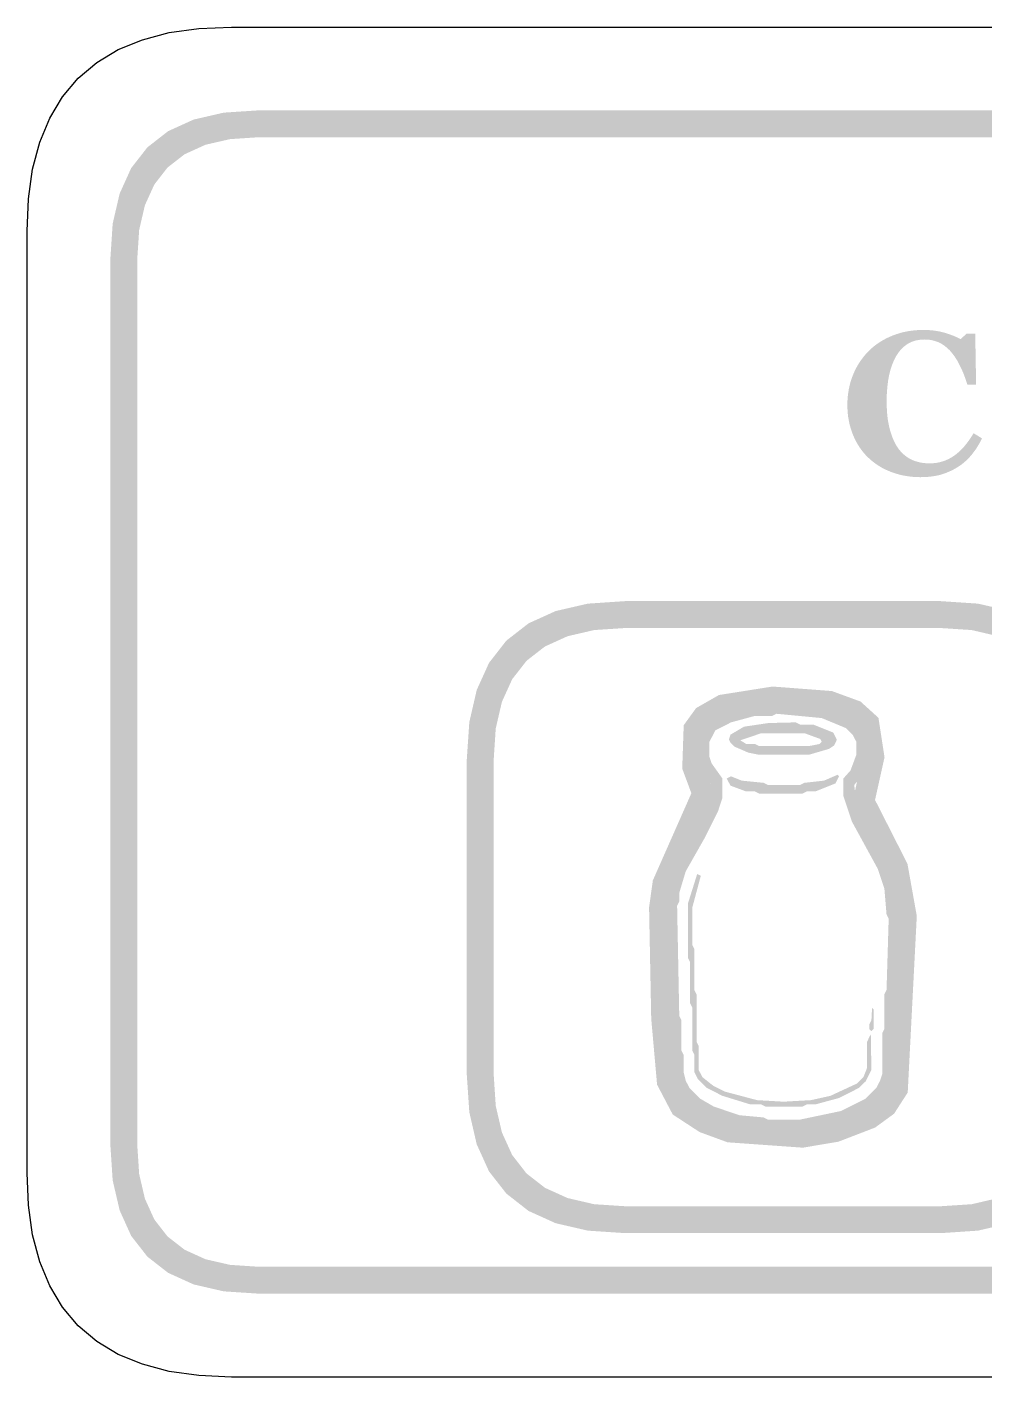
# Model space of a CAD drawing. Header units: millimetres. Extents: x 6 to 594, y 82 to 394.
# Drawn here: x 294.56 to 308.81, y 211.96 to 232.04 of the extents above; entities that cross this region are included whole.
import ezdxf

# ---------------------------------------------------------------- set-up
doc = ezdxf.new("R2010")
doc.units = ezdxf.units.MM
doc.layers.add('CUT', color=1, linetype='Continuous')
doc.layers.add('RASTER', color=7, linetype='Continuous')

msp = doc.modelspace()

# ---------------------------------------------------------------- hatches: boundary and pattern name
at = {"layer": 'RASTER'}
h = msp.add_hatch(color=7, dxfattribs=at)
h.paths.add_polyline_path([(295.8, 228.6), (295.834, 229.116), (295.938, 229.563), (296.109, 229.941), (296.35, 230.25), (296.659, 230.491), (297.038, 230.663), (297.484, 230.766), (298, 230.8), (355.2, 230.8), (355.716, 230.766), (356.163, 230.663), (356.541, 230.491), (356.85, 230.25), (357.091, 229.941), (357.263, 229.563), (357.366, 229.116), (357.4, 228.6), (357.4, 215.4), (357.366, 214.884), (357.263, 214.438), (357.091, 214.059), (356.85, 213.75), (356.541, 213.509), (356.163, 213.337), (355.716, 213.234), (355.2, 213.2), (298, 213.2), (297.484, 213.234), (297.038, 213.337), (296.659, 213.509), (296.35, 213.75), (296.109, 214.059), (295.938, 214.438), (295.834, 214.884), (295.8, 215.4)])
h.paths.add_polyline_path([(296.2, 228.6), (296.2, 215.4), (296.228, 214.978), (296.313, 214.613), (296.453, 214.303), (296.65, 214.05), (296.903, 213.853), (297.213, 213.712), (297.578, 213.628), (298, 213.6), (355.2, 213.6), (355.622, 213.628), (355.988, 213.712), (356.297, 213.853), (356.55, 214.05), (356.747, 214.303), (356.888, 214.613), (356.972, 214.978), (357, 215.4), (357, 228.6), (356.972, 229.022), (356.888, 229.388), (356.747, 229.697), (356.55, 229.95), (356.297, 230.147), (355.988, 230.288), (355.622, 230.372), (355.2, 230.4), (298, 230.4), (297.578, 230.372), (297.213, 230.288), (296.903, 230.147), (296.65, 229.95), (296.453, 229.697), (296.313, 229.388), (296.228, 229.022), (296.2, 228.6)])
msp.add_hatch(color=7, dxfattribs=at).paths.add_polyline_path([(307.846, 225.344), (307.789, 225.345), (307.733, 225.349), (307.678, 225.355), (307.624, 225.363), (307.571, 225.373), (307.519, 225.386), (307.468, 225.401), (307.418, 225.418), (307.369, 225.438), (307.321, 225.459), (307.276, 225.483), (307.231, 225.509), (307.189, 225.537), (307.148, 225.567), (307.108, 225.599), (307.071, 225.633), (307.035, 225.668), (307.002, 225.706), (306.971, 225.745), (306.941, 225.787), (306.913, 225.83), (306.888, 225.876), (306.864, 225.924), (306.842, 225.973), (306.823, 226.025), (306.806, 226.077), (306.791, 226.131), (306.78, 226.186), (306.77, 226.243), (306.764, 226.3), (306.76, 226.359), (306.759, 226.42), (306.76, 226.479), (306.764, 226.538), (306.771, 226.596), (306.78, 226.652), (306.792, 226.708), (306.806, 226.762), (306.823, 226.815), (306.843, 226.867), (306.865, 226.918), (306.889, 226.967), (306.916, 227.014), (306.944, 227.059), (306.975, 227.103), (307.008, 227.145), (307.042, 227.185), (307.079, 227.224), (307.118, 227.26), (307.158, 227.294), (307.2, 227.325), (307.244, 227.355), (307.29, 227.383), (307.337, 227.408), (307.387, 227.432), (307.438, 227.453), (307.491, 227.472), (307.545, 227.489), (307.6, 227.503), (307.655, 227.514), (307.712, 227.523), (307.769, 227.529), (307.827, 227.533), (307.887, 227.534), (307.929, 227.534), (307.971, 227.532), (308.012, 227.528), (308.052, 227.524), (308.091, 227.518), (308.129, 227.511), (308.166, 227.502), (308.202, 227.493), (308.236, 227.482), (308.27, 227.471), (308.302, 227.46), (308.333, 227.448), (308.362, 227.436), (308.39, 227.424), (308.417, 227.411), (308.442, 227.398), (308.533, 227.479), (308.66, 227.479), (308.673, 226.72), (308.544, 226.72), (308.516, 226.804), (308.487, 226.882), (308.456, 226.954), (308.423, 227.021), (308.39, 227.082), (308.355, 227.137), (308.318, 227.186), (308.281, 227.23), (308.241, 227.268), (308.2, 227.301), (308.156, 227.329), (308.11, 227.352), (308.062, 227.369), (308.012, 227.382), (307.96, 227.39), (307.906, 227.392), (307.839, 227.388), (307.776, 227.377), (307.718, 227.358), (307.663, 227.332), (307.613, 227.297), (307.567, 227.256), (307.525, 227.207), (307.487, 227.15), (307.453, 227.086), (307.424, 227.016), (307.399, 226.94), (307.379, 226.858), (307.363, 226.77), (307.352, 226.676), (307.345, 226.576), (307.343, 226.469), (307.344, 226.409), (307.346, 226.35), (307.35, 226.294), (307.355, 226.24), (307.362, 226.188), (307.371, 226.139), (307.381, 226.092), (307.392, 226.047), (307.405, 226.004), (307.419, 225.963), (307.433, 225.925), (307.449, 225.889), (307.465, 225.855), (307.483, 225.822), (307.501, 225.793), (307.52, 225.765), (307.542, 225.738), (307.565, 225.713), (307.588, 225.69), (307.613, 225.668), (307.639, 225.649), (307.665, 225.631), (307.693, 225.615), (307.721, 225.601), (307.75, 225.589), (307.781, 225.579), (307.811, 225.57), (307.843, 225.562), (307.875, 225.557), (307.909, 225.553), (307.943, 225.55), (307.977, 225.549), (308.028, 225.551), (308.077, 225.556), (308.125, 225.565), (308.171, 225.577), (308.216, 225.593), (308.26, 225.612), (308.302, 225.635), (308.343, 225.661), (308.383, 225.69), (308.421, 225.724), (308.459, 225.76), (308.496, 225.801), (308.532, 225.845), (308.567, 225.892), (308.602, 225.943), (308.635, 225.998), (308.761, 225.921), (308.745, 225.89), (308.729, 225.859), (308.711, 225.829), (308.694, 225.799), (308.676, 225.771), (308.657, 225.743), (308.637, 225.717), (308.618, 225.691), (308.597, 225.666), (308.576, 225.642), (308.554, 225.618), (308.531, 225.596), (308.507, 225.575), (308.483, 225.554), (308.458, 225.534), (308.432, 225.516), (308.402, 225.496), (308.372, 225.478), (308.341, 225.46), (308.31, 225.444), (308.277, 225.429), (308.244, 225.415), (308.211, 225.402), (308.176, 225.39), (308.14, 225.379), (308.103, 225.37), (308.064, 225.362), (308.023, 225.356), (307.981, 225.351), (307.938, 225.347), (307.892, 225.345), (307.846, 225.344)])
h = msp.add_hatch(color=7, dxfattribs=at)
h.paths.add_polyline_path([(301.1, 221.15), (301.137, 221.701), (301.247, 222.178), (301.43, 222.582), (301.688, 222.913), (302.018, 223.17), (302.422, 223.353), (302.899, 223.463), (303.45, 223.5), (308.15, 223.5), (308.701, 223.463), (309.178, 223.353), (309.582, 223.17), (309.913, 222.913), (310.17, 222.582), (310.353, 222.178), (310.463, 221.701), (310.5, 221.15), (310.5, 216.45), (310.463, 215.899), (310.353, 215.422), (310.17, 215.018), (309.913, 214.687), (309.582, 214.43), (309.178, 214.247), (308.701, 214.137), (308.15, 214.1), (303.45, 214.1), (302.899, 214.137), (302.422, 214.247), (302.018, 214.43), (301.688, 214.688), (301.43, 215.018), (301.247, 215.422), (301.137, 215.899), (301.1, 216.45)])
h.paths.add_polyline_path([(301.5, 221.15), (301.5, 216.45), (301.53, 215.993), (301.622, 215.597), (301.774, 215.262), (301.987, 214.988), (302.262, 214.774), (302.597, 214.622), (302.993, 214.53), (303.45, 214.5), (308.15, 214.5), (308.607, 214.53), (309.003, 214.622), (309.338, 214.774), (309.613, 214.988), (309.826, 215.262), (309.978, 215.597), (310.07, 215.993), (310.1, 216.45), (310.1, 221.15), (310.07, 221.607), (309.978, 222.003), (309.826, 222.338), (309.613, 222.612), (309.338, 222.826), (309.003, 222.978), (308.607, 223.07), (308.15, 223.1), (303.45, 223.1), (302.993, 223.07), (302.597, 222.978), (302.262, 222.826), (301.988, 222.613), (301.774, 222.338), (301.622, 222.003), (301.53, 221.607), (301.5, 221.15)])
h = msp.add_hatch(color=7, dxfattribs=at)
h.paths.add_polyline_path([(305.646, 222.23), (306.528, 222.163), (306.954, 222.007), (307.221, 221.765), (307.311, 221.178), (307.17, 220.543), (307.652, 219.594), (307.791, 218.817), (307.656, 216.191), (307.453, 215.876), (307.171, 215.67), (306.626, 215.46), (306.097, 215.371), (304.976, 215.451), (304.562, 215.603), (304.162, 215.864), (303.929, 216.308), (303.842, 217.289), (303.81, 218.945), (303.866, 219.346), (304.439, 220.643), (304.303, 221.009), (304.325, 221.655), (304.509, 221.909), (304.85, 222.104)])
h.paths.add_polyline_path([(305.659, 221.908), (304.958, 221.797), (304.728, 221.665), (304.642, 221.546), (304.625, 221.062), (304.785, 220.632), (304.176, 219.257), (304.13, 218.926), (304.162, 217.307), (304.242, 216.4), (304.407, 216.086), (304.707, 215.891), (305.044, 215.767), (306.081, 215.693), (306.541, 215.771), (307.017, 215.953), (307.216, 216.1), (307.341, 216.292), (307.469, 218.797), (307.345, 219.491), (306.832, 220.501), (306.986, 221.189), (306.922, 221.604), (306.785, 221.728), (306.459, 221.847), (305.659, 221.908)])
h = msp.add_hatch(color=7, dxfattribs=at)
h.paths.add_polyline_path([(305.456, 221.976), (306.121, 221.986), (306.185, 221.954), (306.314, 221.954), (306.667, 221.858), (306.901, 221.739), (306.966, 221.674), (307.052, 221.504), (307.084, 221.28), (307.052, 221.215), (307.052, 221.055), (306.966, 220.885), (306.86, 220.766), (306.892, 220.509), (307.075, 220.114), (307.438, 219.449), (307.534, 219), (307.534, 217.972), (307.502, 217.908), (307.502, 217.234), (307.47, 217.17), (307.47, 216.495), (307.438, 216.335), (307.351, 216.165), (307.126, 215.94), (306.667, 215.725), (306.25, 215.628), (306.025, 215.628), (305.961, 215.596), (305.639, 215.596), (305.575, 215.628), (305.158, 215.66), (304.837, 215.757), (304.474, 215.94), (304.281, 216.132), (304.195, 216.303), (304.13, 216.559), (304.098, 217.523), (304.066, 217.587), (304.066, 219.096), (304.195, 219.546), (304.676, 220.445), (304.74, 220.669), (304.731, 220.788), (304.634, 220.885), (304.548, 221.055), (304.516, 221.408), (304.634, 221.674), (304.763, 221.771), (305.126, 221.922)])
h.paths.add_polyline_path([(305.704, 221.825), (305.639, 221.793), (305.383, 221.793), (305.029, 221.697), (304.795, 221.578), (304.708, 221.408), (304.708, 221.183), (304.74, 221.087), (304.901, 220.862), (304.901, 220.573), (304.837, 220.38), (304.634, 219.973), (304.355, 219.481), (304.259, 219.16), (304.259, 219.032), (304.227, 218.968), (304.259, 217.33), (304.291, 217.266), (304.291, 216.816), (304.323, 216.752), (304.323, 216.495), (304.355, 216.367), (304.41, 216.261), (304.57, 216.1), (304.773, 215.982), (305.158, 215.853), (305.511, 215.821), (305.575, 215.789), (306.057, 215.789), (306.667, 215.917), (307.03, 216.1), (307.19, 216.261), (307.245, 216.367), (307.277, 216.463), (307.277, 217.073), (307.309, 217.137), (307.309, 217.651), (307.341, 217.715), (307.373, 218.775), (307.341, 218.839), (307.309, 219.225), (307.213, 219.514), (306.827, 220.22), (306.699, 220.605), (306.699, 220.862), (306.805, 220.981), (306.892, 221.215), (306.892, 221.408), (306.837, 221.514), (306.741, 221.61), (306.378, 221.761)])
h.paths.add_polyline_path([(305.585, 221.687), (305.993, 221.697), (306.057, 221.665), (306.25, 221.665), (306.548, 221.546), (306.603, 221.44), (306.561, 221.353), (306.484, 221.302), (306.185, 221.215), (305.447, 221.215), (305.286, 221.247), (305.084, 221.334), (305.02, 221.398), (304.997, 221.44), (305.02, 221.514), (305.222, 221.633)])
h.paths.add_polyline_path([(305.479, 221.536), (305.167, 221.43), (305.254, 221.376), (305.383, 221.376), (305.447, 221.344), (306.185, 221.344), (306.346, 221.376), (306.378, 221.408), (306.355, 221.45), (306.121, 221.536)])
h.paths.add_polyline_path([(306.612, 220.917), (306.635, 220.894), (306.58, 220.788), (306.282, 220.669), (306.153, 220.669), (306.089, 220.637), (305.447, 220.637), (305.383, 220.669), (305.254, 220.669), (305.02, 220.756), (304.965, 220.862), (305.029, 220.894), (305.19, 220.83), (305.511, 220.798), (305.575, 220.766), (306.057, 220.766), (306.121, 220.798), (306.41, 220.83)])
h.paths.add_polyline_path([(304.525, 219.44), (304.58, 219.417), (304.451, 218.936), (304.451, 218.39), (304.484, 218.325), (304.484, 217.715), (304.516, 217.651), (304.516, 216.945), (304.548, 216.881), (304.548, 216.527), (304.602, 216.421), (304.763, 216.293), (304.933, 216.206), (305.415, 216.078), (305.81, 216.055), (306.217, 216.078), (306.506, 216.142), (306.901, 216.325), (306.998, 216.421), (307.052, 216.559), (307.052, 216.945), (307.107, 217.064), (307.116, 216.527), (307.03, 216.357), (306.933, 216.261), (306.635, 216.11), (306.282, 216.014), (306.153, 216.014), (306.089, 215.982), (305.543, 215.982), (305.479, 216.014), (305.318, 216.014), (304.901, 216.142), (304.667, 216.261), (304.538, 216.389), (304.484, 216.495), (304.484, 216.752), (304.451, 216.816), (304.451, 217.459), (304.419, 217.523), (304.419, 218.133), (304.387, 218.197), (304.387, 219)])
h.paths.add_polyline_path([(307.126, 217.449), (307.149, 217.426), (307.149, 217.137), (307.116, 217.105), (307.084, 217.137), (307.084, 217.202), (307.116, 217.266)])

# ---------------------------------------------------------------- linework, layer by layer
at = {"layer": 'CUT'}
msp.add_lwpolyline([(355.601, 211.96), (297.599, 211.96), (297.117, 211.981), (296.675, 212.044), (296.275, 212.149), (295.915, 212.297), (295.597, 212.488), (295.322, 212.722), (295.088, 212.997), (294.897, 213.315), (294.749, 213.675), (294.644, 214.075), (294.581, 214.517), (294.56, 214.999), (294.56, 229.001), (294.581, 229.483), (294.644, 229.925), (294.749, 230.325), (294.897, 230.685), (295.088, 231.003), (295.322, 231.278), (295.597, 231.512), (295.915, 231.703), (296.275, 231.851), (296.675, 231.956), (297.117, 232.019), (297.599, 232.04), (355.601, 232.04)], dxfattribs=at)

doc.saveas('drawing.dxf')
